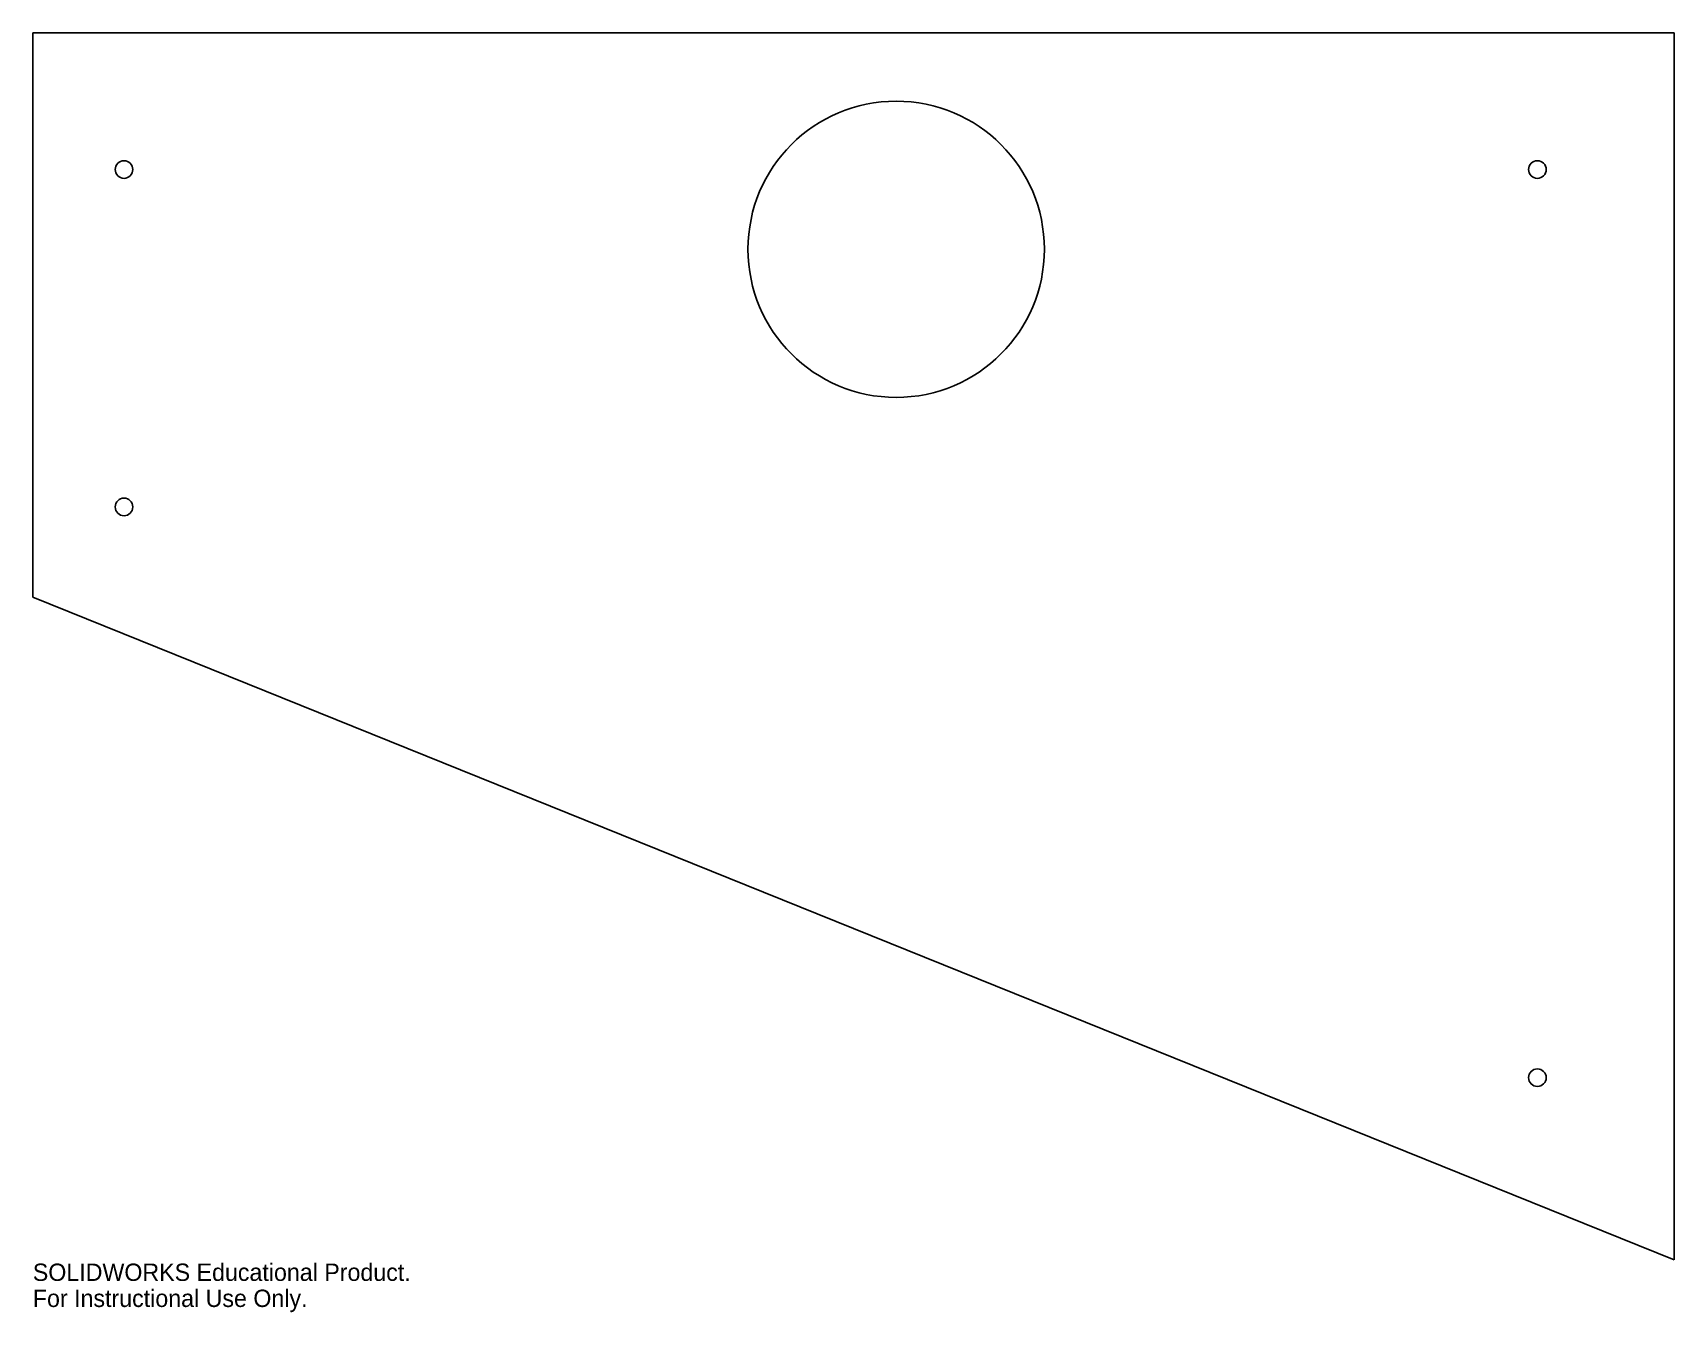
# Model space of a CAD drawing. Header units: inches. Extents: x -123.7 to -105.7, y 260.9 to 274.9.
import ezdxf

# ---------------------------------------------------------------- set-up
doc = ezdxf.new("R2010")
doc.units = ezdxf.units.IN
doc.header["$MEASUREMENT"] = 0
doc.styles.add('SLDTEXTSTYLE0', font='Arail.ttf')

msp = doc.modelspace()

# ---------------------------------------------------------------- linework, layer by layer
at = {"color": 1, "linetype": 'Continuous', "lineweight": 25}
for p, q in [((-123.65, 268.758), (-123.65, 274.95)), ((-123.65, 274.95), (-105.65, 274.95)), ((-105.65, 274.95), (-105.65, 261.486)), ((-105.65, 261.486), (-123.65, 268.758))]:
    msp.add_line(p, q, dxfattribs=at)
for centre, radius in [((-114.182, 272.575), 1.625), ((-122.65, 273.45), 0.0967), ((-107.15, 273.45), 0.0967), ((-122.65, 269.748), 0.0968), ((-107.15, 263.486), 0.0967)]:
    msp.add_circle(centre, radius, dxfattribs=at)

# ---------------------------------------------------------------- texts
at = {"color": 7, "linetype": 'Continuous', "char_height": 0.1903, "attachment_point": 1, "style": 'SLDTEXTSTYLE0'}
for s, insert in [('SOLIDWORKS Educational Product.', (-123.65, 261.446)), ('For Instructional Use Only.', (-123.65, 261.16))]:
    msp.add_mtext(s, dxfattribs=dict(at, insert=insert))

doc.saveas('drawing.dxf')
